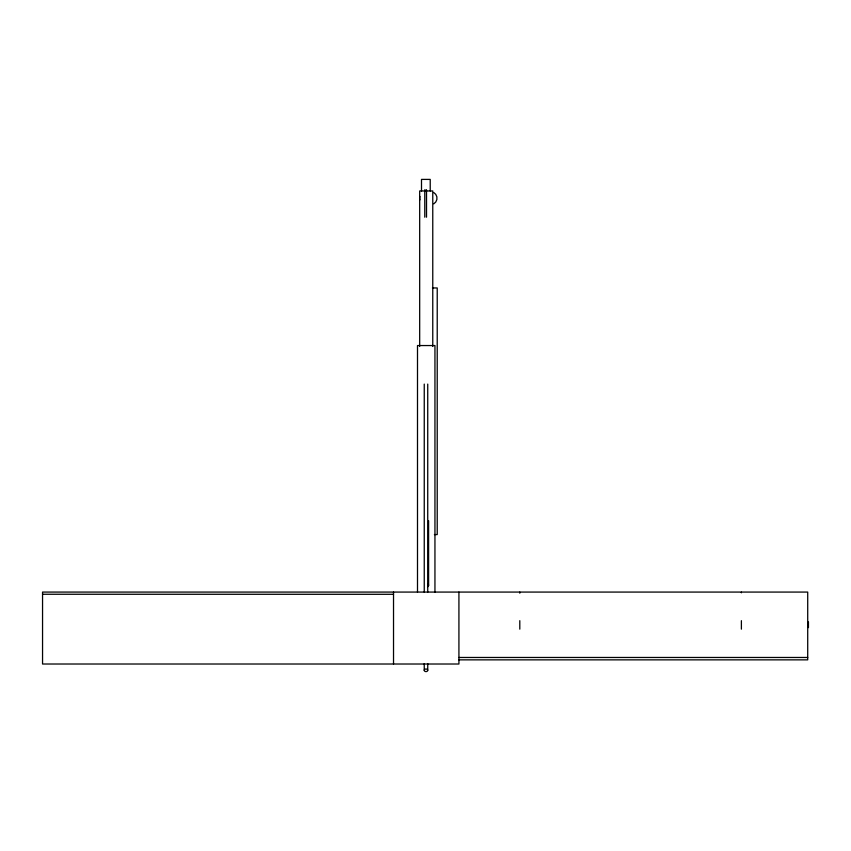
<?xml version="1.0" encoding="UTF-8"?>
<svg xmlns="http://www.w3.org/2000/svg" width="851" height="851" viewBox="0 0 851 851"><rect width="100%" height="100%" fill="white"/><g stroke="black" fill="none" stroke-linecap="round" stroke-linejoin="round"><path stroke-width="1.28" d="M426.489 190.209L424.798 190.209M432.436 287.957L437.223 287.957L437.223 534.577L434.404 534.577M42.55 594.253L393.524 594.306M458.923 657.472L807.716 657.472M458.923 659.855L807.716 659.855L807.716 592.073L42.55 592.073L42.55 664.014L458.923 664.014L458.923 592.073M808.45 621.921L808.45 627.634M741.391 592.126L741.391 592.796M741.391 620.677L741.391 629.155M519.801 592.073L519.801 593.19M519.801 620.677L519.801 629.155M434.946 592.073L434.946 345.549L417.501 345.549L417.501 592.073M432.765 346.453L432.765 190.964L419.681 190.964L419.681 346.453M430.223 190.964L430.223 179.401L421.5 179.401L421.5 190.964M428.606 520.78L428.606 585.35M427.734 384.088L427.734 592.126M427.734 663.674L427.734 670.301A1.745 1.298 0 0 1 425.117 671.428A1.745 1.298 0 0 1 425.117 669.173A1.745 1.298 0 0 1 427.734 670.301M426.521 190.039L426.521 217.196M424.777 190.039L424.777 217.196M424.245 384.088L424.245 592.126M424.245 663.674L424.245 670.301M393.524 592.073L393.524 664.014M433.744 192.528A6.542 6.542 0 0 1 433.744 203.857M427.734 583.967A1.745 1.606 0 0 1 427.734 586.743M419.926 199.889A6.542 6.542 0 0 1 419.926 196.507"/></g></svg>
